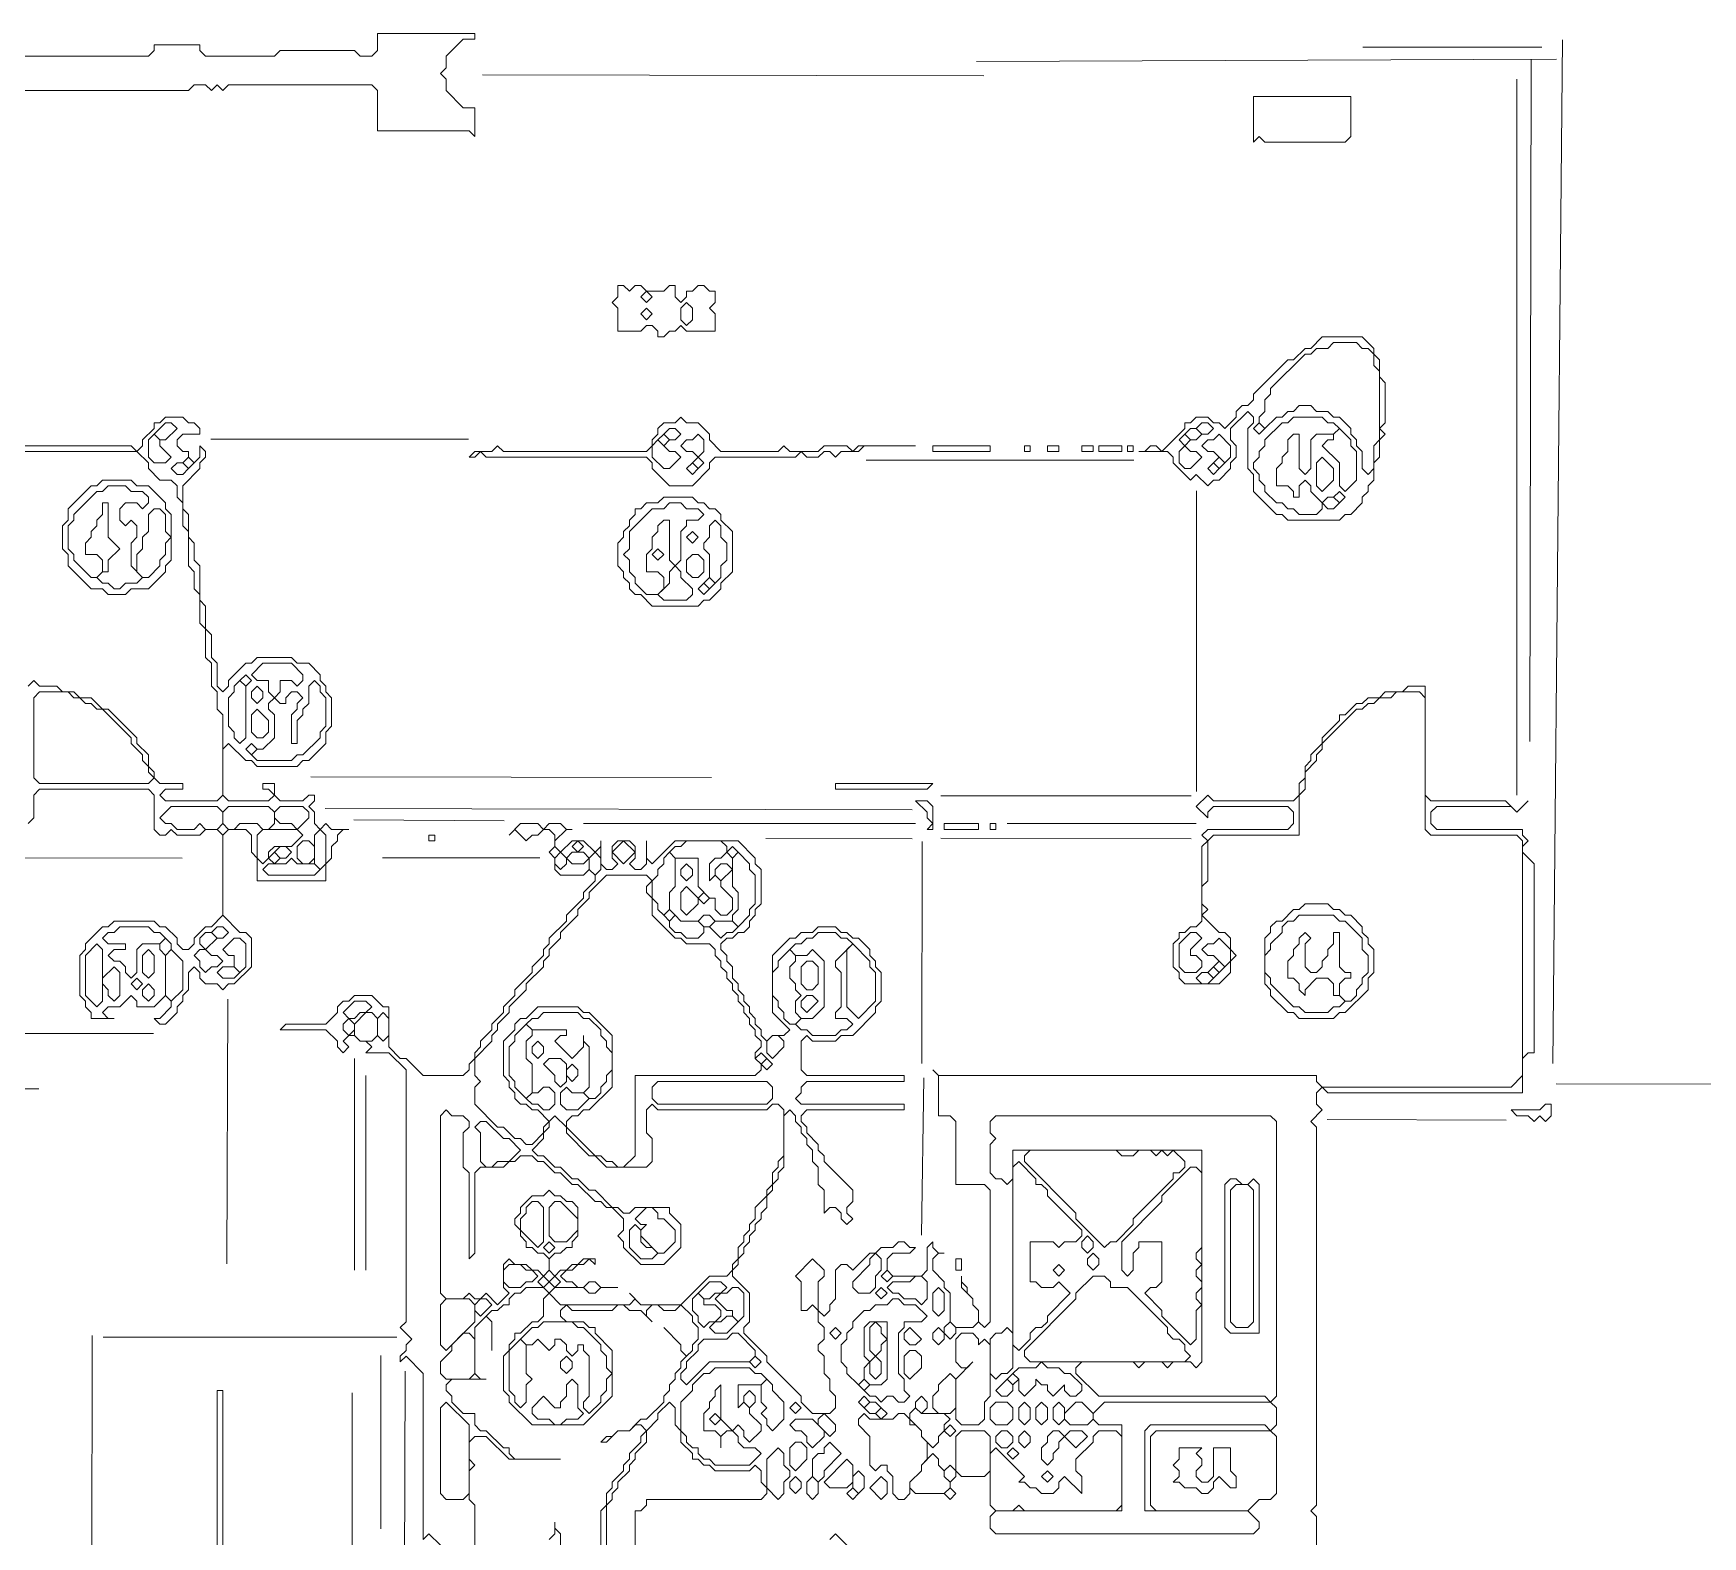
# Model space of a CAD drawing. Extents: x 10 to 1971, y 11 to 1392.
# Drawn here: x 1215.9 to 1507.4, y 772.5 to 1035 of the extents above; entities that cross this region are included whole.
import ezdxf

# ---------------------------------------------------------------- set-up
doc = ezdxf.new("R2010")
doc.units = 0
for name, color, linetype, lineweight in [('TRACE_CURVE', 6, 'Continuous', 0), ('TRACE_STRAIGHT', 5, 'Continuous', 0), ('TRACE_TEXT_SYMBOL', 6, 'Continuous', 0)]:
    doc.layers.add(name, color=color, linetype=linetype, lineweight=lineweight)

msp = doc.modelspace()

# ---------------------------------------------------------------- linework, layer by layer
at = {"layer": 'TRACE_CURVE', "color": 6}
for points in [[(1239, 968), (1238, 967), (1237, 967), (1237, 966), (1235, 964), (1235, 963), (1234, 962), (1233, 963), (1201, 963)], [(1243, 961), (1243, 962), (1242, 962), (1241, 963), (1241, 964), (1242, 965), (1245, 965), (1245, 966), (1244, 967), (1243, 967), (1242, 968), (1239, 968)], [(1265, 897), (1265, 899), (1264, 900), (1265, 901), (1265, 902), (1264, 902), (1263, 901), (1259, 901), (1258, 902), (1258, 904), (1256, 904), (1256, 903), (1257, 903), (1258, 902), (1257, 901), (1250, 901), (1249, 902), (1249, 910), (1250, 911), (1253, 908), (1254, 908), (1255, 907), (1262, 907), (1263, 908), (1264, 908), (1267, 911), (1267, 913), (1268, 914), (1268, 919), (1267, 920), (1267, 921), (1266, 922), (1266, 923), (1264, 925), (1262, 925), (1261, 926), (1255, 926), (1254, 925), (1253, 925), (1250, 922), (1250, 921), (1249, 920), (1248, 921), (1248, 925), (1247, 926), (1247, 930), (1246, 931), (1246, 935), (1245, 936), (1245, 942), (1244, 943), (1244, 946), (1243, 947), (1243, 951), (1242, 952), (1242, 956), (1245, 959), (1245, 960), (1246, 961), (1246, 962), (1245, 963), (1245, 961), (1244, 960), (1243, 961)], [(1200, 962), (1234, 962), (1236, 960), (1236, 959), (1238, 957), (1240, 957), (1241, 956), (1241, 954), (1242, 953), (1242, 949), (1243, 948), (1243, 942), (1244, 941), (1244, 938), (1245, 937), (1245, 932), (1246, 931), (1246, 926), (1247, 925), (1247, 921), (1248, 920), (1248, 917), (1249, 916), (1249, 902), (1248, 901), (1239, 901), (1238, 902), (1239, 903), (1242, 903), (1242, 904), (1238, 904), (1237, 905), (1237, 906), (1236, 907), (1236, 909), (1234, 911), (1234, 912), (1229, 917), (1228, 917), (1226, 919), (1224, 919), (1223, 920), (1221, 920), (1220, 921), (1217, 921), (1216, 922), (1215, 921)], [(1440, 908), (1440, 909), (1441, 910), (1441, 911), (1447, 917), (1448, 917), (1449, 918), (1450, 918), (1451, 919), (1453, 919), (1454, 920), (1458, 920), (1459, 919), (1459, 896), (1460, 895), (1475, 895), (1476, 894), (1476, 853), (1474, 851), (1441, 851), (1440, 852), (1440, 853), (1374, 853), (1373, 854), (1374, 853), (1374, 846), (1376, 846), (1377, 845), (1377, 834), (1382, 834), (1383, 833), (1383, 810), (1382, 809), (1381, 810), (1381, 812), (1380, 813), (1380, 814), (1379, 815), (1379, 816), (1378, 817), (1378, 818), (1378, 816), (1380, 814), (1380, 813), (1381, 812), (1381, 810), (1380, 809), (1377, 809), (1376, 810), (1376, 815), (1375, 816), (1375, 817), (1373, 819), (1373, 821), (1374, 822), (1375, 822), (1374, 822), (1373, 823), (1373, 824), (1372, 823), (1372, 819), (1371, 818), (1366, 818), (1365, 819)], [(1456, 921), (1455, 920), (1452, 920), (1451, 919), (1449, 919), (1448, 918), (1447, 918), (1445, 916), (1444, 916), (1444, 915), (1441, 912), (1441, 911), (1439, 909), (1439, 908), (1438, 907), (1438, 905), (1437, 904), (1437, 902), (1436, 901), (1422, 901), (1421, 902), (1419, 900), (1421, 898), (1421, 899), (1422, 900), (1435, 900), (1436, 899), (1436, 897), (1435, 896), (1421, 896), (1420, 895), (1421, 894), (1420, 893), (1420, 880), (1419, 879), (1418, 879), (1417, 878), (1416, 878), (1416, 877), (1415, 876), (1415, 872), (1416, 871), (1416, 870), (1417, 869), (1423, 869), (1425, 871), (1425, 873), (1426, 874), (1425, 875), (1425, 877), (1424, 878), (1423, 878), (1420, 881), (1421, 882), (1420, 883), (1420, 886), (1421, 887), (1421, 894), (1422, 895), (1437, 895), (1437, 902), (1438, 903), (1438, 906), (1440, 908)], [(1476, 895), (1476, 896), (1461, 896), (1460, 897), (1460, 899), (1461, 900), (1474, 900), (1475, 899), (1477, 901), (1475, 899), (1473, 901), (1460, 901), (1459, 902), (1459, 921), (1456, 921)], [(1215, 897), (1216, 898), (1216, 902), (1217, 903), (1236, 903), (1237, 902), (1237, 896), (1238, 895), (1239, 895), (1240, 896), (1241, 895), (1245, 895), (1246, 896), (1248, 896), (1249, 895), (1249, 881), (1247, 879), (1246, 879), (1244, 877), (1244, 876), (1243, 875), (1242, 875), (1241, 876), (1241, 877), (1239, 879), (1238, 879), (1237, 880), (1230, 880), (1229, 879)], [(1229, 879), (1228, 879), (1225, 876), (1225, 875), (1224, 874), (1224, 867), (1225, 866), (1225, 865), (1226, 864), (1226, 863), (1230, 863), (1229, 863), (1228, 864), (1229, 865), (1231, 865), (1233, 867), (1234, 866), (1234, 865), (1237, 865), (1239, 867), (1240, 866), (1240, 865), (1238, 863), (1237, 863), (1238, 862), (1239, 862), (1241, 864), (1241, 865), (1242, 866), (1242, 867), (1243, 868), (1243, 871), (1244, 872), (1245, 871), (1245, 870), (1246, 869), (1248, 869), (1249, 868), (1250, 869), (1251, 869), (1254, 872), (1254, 877), (1253, 878), (1252, 878), (1249, 881), (1249, 895), (1250, 896), (1253, 896), (1254, 895), (1254, 892), (1255, 891), (1255, 887), (1267, 887), (1267, 890), (1268, 891), (1268, 893), (1269, 894), (1269, 895), (1270, 896), (1271, 896), (1268, 896), (1267, 897), (1266, 896), (1265, 897)], [(1317, 889), (1316, 889), (1315, 890), (1315, 894), (1315, 893), (1314, 892), (1312, 894), (1310, 894), (1308, 892), (1307, 893), (1307, 894), (1309, 896), (1310, 896), (1309, 896), (1308, 897), (1306, 897), (1305, 896), (1304, 897), (1301, 897), (1299, 895), (1300, 896), (1302, 894), (1303, 895), (1304, 895), (1305, 896), (1306, 896), (1307, 895), (1307, 893), (1306, 892), (1307, 891), (1307, 889), (1308, 888), (1312, 888), (1313, 889), (1314, 888), (1314, 887), (1312, 885), (1312, 884), (1309, 881), (1309, 880), (1306, 877), (1306, 876), (1305, 875), (1305, 874), (1303, 872), (1303, 871), (1300, 868), (1300, 867), (1298, 865), (1298, 864), (1296, 862), (1296, 861), (1294, 859), (1294, 858), (1293, 857), (1293, 856), (1292, 855), (1292, 854), (1291, 853), (1284, 853), (1281, 856), (1280, 856), (1278, 858), (1278, 865)], [(1440, 762), (1440, 776), (1439, 777), (1440, 778), (1440, 844), (1439, 845), (1441, 847), (1440, 848), (1440, 850), (1441, 851), (1442, 850), (1476, 850), (1476, 856), (1477, 857), (1478, 857), (1478, 890), (1476, 892), (1476, 893), (1477, 894), (1476, 895)], [(1363, 873), (1362, 874), (1362, 875), (1360, 877), (1359, 877), (1358, 878), (1357, 878), (1356, 879), (1353, 879), (1352, 878), (1350, 878), (1349, 877), (1348, 877), (1345, 874), (1345, 864), (1348, 861), (1347, 860), (1345, 860), (1344, 859), (1343, 860), (1343, 861), (1342, 862), (1342, 863), (1341, 864), (1341, 865), (1340, 866), (1340, 867), (1339, 868), (1339, 869), (1338, 870), (1338, 872), (1337, 873), (1337, 874), (1336, 875), (1336, 876), (1337, 877), (1338, 877), (1339, 878), (1340, 878), (1341, 879), (1341, 880), (1342, 881), (1342, 882), (1343, 883), (1343, 889), (1342, 890), (1342, 891), (1339, 894), (1328, 894), (1324, 890), (1323, 891), (1323, 894), (1323, 890), (1322, 889), (1321, 889), (1320, 890), (1321, 891), (1321, 893), (1320, 894), (1318, 894), (1317, 893), (1317, 891), (1318, 890), (1317, 889)], [(1300, 849), (1301, 848), (1302, 848), (1303, 847), (1304, 847), (1306, 845), (1305, 844), (1305, 843), (1303, 841), (1302, 841), (1301, 842), (1300, 842), (1298, 844), (1297, 844), (1293, 848), (1293, 851), (1294, 852), (1293, 853), (1293, 856), (1296, 859), (1296, 860), (1297, 861), (1297, 862), (1299, 864), (1299, 865), (1302, 868), (1302, 869), (1305, 872), (1305, 873), (1306, 874), (1306, 875), (1308, 877), (1308, 878), (1311, 881), (1311, 882), (1313, 884), (1313, 885), (1316, 888)], [(1316, 888), (1323, 888), (1324, 887), (1323, 886), (1323, 885), (1324, 884), (1324, 881), (1328, 877), (1329, 877), (1330, 876), (1334, 876), (1335, 875), (1335, 874), (1336, 873), (1336, 872), (1337, 871), (1337, 870), (1338, 869), (1338, 868), (1339, 867), (1339, 866), (1340, 865), (1340, 864), (1341, 863), (1341, 862), (1342, 861), (1342, 860), (1343, 859), (1343, 858), (1342, 857), (1342, 856), (1343, 855), (1343, 854), (1342, 853), (1321, 853), (1321, 839), (1319, 837), (1318, 837), (1317, 838), (1316, 838), (1315, 839), (1314, 839), (1309, 844), (1309, 845), (1310, 846), (1311, 846), (1312, 847), (1313, 847), (1317, 851), (1317, 860), (1313, 864), (1312, 864), (1311, 865), (1304, 865), (1302, 863), (1301, 863), (1300, 862), (1300, 861), (1298, 859), (1298, 853), (1299, 852), (1299, 851), (1300, 850), (1300, 849)], [(1343, 829), (1344, 830), (1344, 832), (1345, 833), (1345, 834), (1346, 835), (1346, 836), (1347, 837), (1347, 846), (1348, 847), (1349, 846), (1349, 845), (1350, 844), (1350, 843), (1351, 842), (1351, 841), (1352, 840), (1352, 838), (1353, 837), (1353, 834), (1354, 833), (1354, 829), (1355, 830), (1356, 830), (1357, 829), (1357, 828), (1358, 827), (1359, 828), (1358, 829), (1358, 830), (1359, 831), (1359, 833), (1354, 838), (1354, 839), (1353, 840), (1353, 841), (1351, 843), (1351, 844), (1350, 845), (1350, 846), (1351, 847), (1368, 847), (1368, 848), (1350, 848), (1349, 849), (1350, 850), (1350, 851), (1351, 852), (1368, 852), (1368, 853), (1351, 853), (1350, 854), (1350, 859), (1351, 860), (1352, 859), (1356, 859), (1357, 860), (1359, 860), (1363, 864), (1363, 865), (1364, 866), (1364, 871), (1363, 872), (1363, 873)], [(1278, 865), (1277, 865), (1275, 867), (1272, 867), (1271, 866), (1270, 866), (1269, 865), (1269, 864), (1267, 862), (1260, 862), (1259, 861), (1267, 861), (1269, 859), (1269, 858), (1270, 857), (1271, 858), (1270, 859), (1271, 860), (1272, 860), (1273, 859), (1274, 859), (1275, 858), (1274, 857), (1278, 857), (1281, 854), (1281, 810), (1280, 809), (1282, 807), (1281, 806), (1281, 805), (1280, 804), (1280, 803), (1281, 804), (1284, 801), (1284, 772), (1285, 773), (1287, 771)], [(1308, 822), (1309, 823), (1310, 823), (1310, 824), (1311, 825), (1311, 830), (1310, 831), (1309, 831), (1308, 832), (1307, 832), (1306, 833), (1305, 832), (1303, 832), (1301, 830), (1301, 829), (1300, 828), (1300, 827), (1301, 826), (1301, 825), (1302, 824), (1302, 823), (1303, 823), (1304, 822), (1305, 822), (1306, 821), (1306, 819), (1305, 818), (1304, 819), (1303, 819), (1302, 820), (1300, 820), (1299, 821), (1298, 820), (1298, 816), (1299, 815), (1297, 813), (1295, 815), (1294, 814), (1293, 814), (1292, 815), (1291, 814), (1288, 814), (1287, 815), (1287, 846), (1288, 847), (1289, 846), (1291, 846), (1292, 845), (1292, 844), (1291, 843), (1291, 837), (1292, 836), (1292, 821), (1293, 822), (1293, 836), (1294, 837), (1298, 837), (1299, 838), (1300, 838), (1301, 839), (1303, 839), (1304, 838), (1305, 838), (1307, 836)], [(1307, 836), (1308, 836), (1310, 834), (1311, 834), (1314, 831), (1315, 831), (1316, 830), (1317, 830), (1319, 828), (1319, 826), (1318, 825), (1319, 824), (1319, 823), (1322, 820), (1326, 820), (1329, 823), (1329, 827), (1327, 829), (1327, 830), (1321, 830), (1320, 829), (1319, 829), (1318, 830), (1317, 830), (1314, 833), (1313, 833), (1311, 835), (1310, 835), (1308, 837), (1307, 837), (1305, 839), (1304, 839), (1303, 840), (1305, 842), (1305, 843), (1306, 844), (1306, 845), (1307, 846), (1309, 844), (1309, 843), (1313, 839), (1314, 839), (1316, 837), (1323, 837), (1324, 838), (1324, 842), (1323, 843), (1323, 847)], [(1323, 847), (1324, 848), (1325, 847), (1344, 847), (1345, 848), (1346, 848), (1347, 847), (1347, 839), (1346, 838), (1346, 837), (1345, 836), (1345, 834), (1344, 833), (1344, 832), (1342, 830), (1342, 828), (1341, 827), (1341, 826), (1340, 825), (1340, 824), (1339, 823), (1339, 821), (1338, 820), (1338, 819), (1337, 818), (1334, 818), (1329, 813), (1322, 813), (1320, 815), (1321, 814), (1320, 813), (1308, 813), (1306, 815), (1307, 816), (1312, 816), (1313, 815), (1314, 815), (1315, 816), (1318, 816), (1315, 816), (1314, 817), (1313, 817), (1312, 816), (1311, 816), (1310, 817), (1309, 817), (1308, 818), (1309, 819), (1310, 819), (1311, 820), (1312, 820), (1313, 821), (1314, 820), (1314, 821), (1312, 821), (1311, 820), (1310, 820), (1309, 819), (1308, 819), (1307, 818), (1306, 819), (1306, 821), (1307, 822), (1308, 822)], [(1365, 819), (1365, 821), (1366, 822), (1369, 822), (1370, 823), (1369, 823), (1368, 824), (1367, 824), (1366, 823), (1364, 823), (1363, 822), (1362, 822), (1359, 819), (1358, 820), (1357, 820), (1356, 819), (1356, 814), (1355, 813), (1355, 812), (1354, 811), (1353, 812), (1353, 817), (1354, 818), (1354, 819), (1352, 821), (1349, 818), (1350, 817), (1350, 812), (1351, 812), (1352, 813), (1353, 812), (1353, 810), (1354, 809), (1354, 807), (1353, 806), (1353, 805), (1354, 804), (1354, 801), (1355, 800), (1355, 798), (1356, 797), (1356, 795), (1355, 794), (1352, 794), (1350, 796), (1350, 797), (1344, 803), (1344, 804), (1340, 808), (1340, 809), (1341, 810), (1341, 815), (1338, 818), (1338, 819), (1339, 820), (1339, 821), (1340, 822), (1340, 823), (1341, 824), (1341, 825), (1342, 826), (1342, 827), (1343, 828), (1343, 829)], [(1299, 788), (1298, 788), (1295, 791), (1294, 791), (1293, 792), (1293, 794), (1291, 794), (1289, 796), (1289, 797), (1288, 798), (1288, 799), (1289, 800), (1295, 800), (1294, 800), (1293, 801), (1293, 809), (1295, 811), (1296, 810), (1296, 805), (1296, 810), (1295, 811), (1296, 812), (1297, 812), (1298, 813), (1299, 813), (1299, 814), (1300, 815), (1301, 815)], [(1301, 815), (1302, 816), (1305, 816), (1306, 815), (1305, 814), (1305, 811), (1304, 810), (1303, 810), (1301, 808), (1300, 808), (1300, 807), (1299, 806), (1299, 805), (1298, 804), (1298, 798), (1299, 797), (1299, 796), (1303, 792), (1312, 792), (1317, 797), (1317, 805), (1314, 808), (1314, 809), (1313, 809), (1312, 810), (1309, 810), (1308, 811), (1308, 812), (1309, 813), (1310, 812), (1317, 812), (1318, 813), (1319, 813), (1320, 812), (1322, 812), (1324, 810), (1323, 811), (1323, 812), (1324, 813), (1325, 813), (1326, 812), (1328, 812), (1329, 813), (1331, 811), (1331, 810), (1332, 809), (1332, 807), (1331, 806), (1331, 805), (1330, 804), (1329, 805), (1329, 806), (1326, 809), (1329, 806), (1329, 805), (1330, 804), (1329, 803), (1329, 802), (1328, 801), (1328, 800), (1327, 799), (1327, 798), (1326, 797), (1326, 796)], [(1326, 796), (1323, 793), (1322, 793), (1320, 791), (1318, 791), (1317, 790), (1316, 790), (1315, 789), (1316, 789), (1318, 791), (1320, 791), (1321, 792), (1322, 792), (1323, 791), (1322, 790), (1322, 789), (1320, 787), (1320, 786), (1319, 785), (1319, 784), (1317, 782), (1317, 781), (1316, 780), (1316, 778), (1315, 777), (1315, 765)], [(1316, 764), (1316, 778), (1317, 779), (1317, 780), (1318, 781), (1318, 782), (1320, 784), (1320, 785), (1321, 786), (1321, 787), (1323, 789), (1323, 791), (1325, 793), (1325, 794), (1327, 796), (1328, 795), (1328, 792), (1329, 791), (1329, 789), (1331, 787), (1331, 786), (1332, 786), (1333, 785), (1334, 785), (1335, 784), (1341, 784), (1342, 785), (1343, 784), (1343, 782), (1344, 781), (1344, 780), (1343, 779), (1323, 779), (1323, 778), (1322, 777), (1321, 777), (1321, 768)], [(1293, 768), (1293, 778), (1292, 779), (1292, 784), (1293, 785), (1292, 786), (1292, 789), (1293, 790), (1295, 790), (1299, 786), (1308, 786), (1300, 786), (1299, 787), (1299, 788)], [(1308, 770), (1308, 773), (1307, 774), (1307, 775), (1307, 773), (1306, 772)], [(1355, 772), (1356, 773), (1358, 771)]]:
    msp.add_lwpolyline(points, dxfattribs=at)
for points in [[(1236, 964), (1237, 965), (1238, 964), (1238, 963), (1240, 961), (1239, 960), (1237, 960), (1236, 961)], [(1239, 967), (1240, 967), (1241, 966), (1239, 964), (1238, 964), (1237, 965)], [(1240, 959), (1241, 960), (1242, 960), (1243, 959), (1242, 958), (1241, 958)], [(1242, 960), (1243, 961), (1244, 960), (1243, 959)], [(1256, 925), (1261, 925), (1263, 923), (1263, 922), (1262, 921), (1261, 922), (1259, 922), (1259, 920), (1258, 919), (1257, 920), (1257, 922), (1255, 922), (1254, 923)], [(1251, 921), (1252, 922), (1253, 921), (1253, 912), (1252, 911), (1251, 912), (1251, 913), (1250, 914), (1250, 919), (1251, 920)], [(1252, 922), (1253, 923), (1254, 922), (1253, 921)], [(1264, 921), (1265, 922), (1266, 921), (1266, 920), (1267, 919), (1267, 914), (1266, 913), (1266, 912), (1263, 909), (1262, 909), (1261, 908), (1255, 908), (1254, 909), (1255, 910), (1256, 910), (1258, 912), (1258, 916), (1257, 917), (1257, 918), (1258, 919), (1259, 918), (1260, 918), (1260, 919), (1261, 920), (1262, 920), (1263, 919), (1262, 918), (1262, 917), (1261, 916), (1261, 911), (1262, 911), (1262, 915), (1263, 916), (1263, 917), (1264, 918)], [(1216, 919), (1217, 920), (1222, 920), (1223, 919), (1224, 919), (1225, 918), (1226, 918), (1227, 917), (1228, 917), (1233, 912), (1233, 911), (1235, 909), (1235, 908), (1236, 907), (1236, 906), (1237, 905), (1236, 904), (1217, 904), (1216, 905)], [(1254, 920), (1255, 921), (1256, 920), (1256, 919), (1255, 918), (1254, 919)], [(1254, 916), (1255, 917), (1257, 915), (1257, 913), (1256, 912), (1255, 912), (1254, 913)], [(1253, 910), (1254, 911), (1255, 910), (1254, 909)], [(1240, 900), (1248, 900), (1249, 899), (1249, 897), (1248, 896), (1246, 896), (1245, 897), (1244, 896), (1241, 896), (1240, 897), (1239, 897), (1238, 898)], [(1249, 899), (1250, 900), (1257, 900), (1258, 899), (1258, 897), (1257, 896), (1256, 896), (1255, 897), (1252, 897), (1251, 896), (1250, 896), (1249, 897)], [(1258, 899), (1259, 900), (1263, 900), (1264, 899), (1264, 898), (1262, 896), (1261, 897), (1259, 897), (1258, 898)], [(1255, 895), (1256, 896), (1262, 896), (1263, 895), (1261, 893), (1258, 893), (1257, 892), (1257, 891), (1256, 890), (1255, 891)], [(1265, 895), (1266, 896), (1267, 895), (1267, 890), (1266, 889), (1265, 890)], [(1258, 892), (1259, 893), (1260, 893), (1261, 892), (1260, 891), (1259, 891)], [(1262, 893), (1263, 894), (1264, 894), (1265, 893), (1265, 891), (1264, 890), (1263, 890), (1262, 891)], [(1310, 893), (1311, 894), (1312, 893), (1311, 892)], [(1319, 894), (1321, 892), (1319, 890), (1317, 892)], [(1329, 893), (1330, 894), (1336, 894), (1337, 893), (1337, 892), (1336, 891), (1335, 891), (1334, 890), (1334, 887), (1335, 888), (1336, 887), (1336, 886), (1338, 884), (1338, 882), (1337, 881), (1336, 881), (1335, 882), (1335, 884), (1334, 884), (1332, 886), (1332, 891), (1328, 891), (1327, 892), (1328, 893)], [(1337, 892), (1338, 893), (1339, 892), (1338, 891)], [(1260, 890), (1261, 891), (1262, 890), (1265, 890), (1266, 889), (1265, 888), (1257, 888), (1256, 889), (1257, 890)], [(1257, 891), (1258, 892), (1259, 891), (1258, 890)], [(1307, 891), (1308, 892), (1309, 891), (1309, 890), (1308, 889), (1307, 890)], [(1309, 891), (1310, 892), (1312, 892), (1313, 891), (1312, 890), (1310, 890)], [(1313, 891), (1314, 892), (1315, 891), (1315, 889), (1314, 888), (1313, 889)], [(1326, 891), (1327, 892), (1328, 891), (1328, 886), (1327, 885), (1327, 882), (1326, 881), (1325, 882), (1325, 883), (1324, 884), (1324, 887), (1325, 888), (1325, 889), (1326, 890)], [(1329, 889), (1330, 890), (1331, 889), (1331, 888), (1330, 887), (1329, 888)], [(1335, 889), (1336, 890), (1337, 890), (1338, 889), (1336, 887), (1335, 888)], [(1338, 891), (1339, 892), (1341, 890), (1341, 889), (1342, 888), (1342, 883), (1341, 882), (1341, 881), (1339, 879), (1338, 880), (1338, 881), (1339, 882), (1339, 885), (1338, 886)], [(1329, 885), (1330, 886), (1332, 884), (1332, 883), (1330, 881), (1329, 882)], [(1332, 884), (1333, 885), (1334, 884), (1333, 883)], [(1326, 881), (1327, 882), (1328, 881), (1327, 880)], [(1327, 880), (1328, 881), (1329, 880), (1332, 880), (1333, 879), (1333, 878), (1332, 877), (1330, 877), (1329, 878), (1328, 878), (1327, 879)], [(1332, 880), (1333, 881), (1334, 881), (1335, 880), (1334, 879), (1333, 879)], [(1230, 878), (1231, 879), (1236, 879), (1237, 878), (1238, 878), (1239, 877), (1238, 876), (1235, 876), (1234, 875), (1234, 871), (1233, 870), (1232, 871), (1232, 872), (1231, 873), (1230, 873), (1229, 874), (1230, 875), (1232, 875), (1232, 876), (1229, 876), (1228, 877), (1229, 878)], [(1245, 877), (1246, 878), (1247, 878), (1248, 877), (1246, 875), (1245, 876)], [(1247, 878), (1248, 879), (1249, 879), (1250, 878), (1249, 877), (1248, 877)], [(1334, 879), (1335, 880), (1338, 880), (1339, 879), (1338, 878), (1337, 878), (1336, 877)], [(1352, 877), (1353, 878), (1356, 878), (1357, 877), (1358, 877), (1359, 876), (1356, 873), (1356, 872), (1357, 871), (1357, 865), (1356, 864), (1356, 863), (1358, 863), (1359, 862), (1358, 861), (1357, 861), (1356, 860), (1352, 860), (1351, 861), (1350, 861), (1349, 862), (1350, 863), (1352, 863), (1354, 865), (1354, 873), (1352, 875), (1351, 874), (1349, 874), (1348, 875), (1349, 876), (1350, 876), (1351, 877)], [(1418, 878), (1419, 878), (1420, 877), (1418, 875), (1418, 874), (1419, 874), (1420, 873), (1420, 872), (1419, 871), (1417, 871), (1416, 872), (1416, 876)], [(1227, 876), (1228, 875), (1228, 866), (1227, 865), (1225, 867), (1225, 874)], [(1235, 874), (1236, 875), (1237, 874), (1237, 871), (1236, 870), (1235, 871)], [(1238, 876), (1239, 877), (1240, 876), (1240, 875), (1239, 874), (1238, 875)], [(1239, 874), (1240, 875), (1242, 873), (1242, 868), (1240, 866), (1239, 867)], [(1244, 874), (1245, 875), (1246, 875), (1247, 874), (1248, 874), (1249, 873), (1248, 872), (1247, 872), (1246, 871), (1245, 872), (1245, 873)], [(1251, 877), (1252, 877), (1253, 876), (1253, 872), (1252, 871), (1251, 872), (1251, 874), (1250, 874), (1249, 875)], [(1348, 875), (1349, 874), (1349, 873), (1348, 872), (1348, 870), (1349, 869), (1349, 868), (1350, 867), (1349, 866), (1349, 864), (1350, 863), (1349, 862), (1348, 862), (1347, 863), (1347, 864), (1346, 865), (1346, 866), (1345, 867), (1345, 871), (1346, 872), (1346, 873)], [(1358, 875), (1359, 876), (1362, 873), (1362, 872), (1363, 871), (1363, 866), (1360, 863), (1358, 865)], [(1422, 876), (1423, 877), (1425, 875), (1425, 873), (1424, 872), (1422, 874), (1421, 874), (1420, 875), (1421, 876)], [(1230, 872), (1231, 871), (1231, 867), (1230, 866), (1229, 867), (1229, 868), (1228, 869), (1228, 870)], [(1248, 871), (1249, 872), (1251, 872), (1252, 871), (1251, 870), (1249, 870)], [(1350, 872), (1351, 873), (1352, 873), (1353, 872), (1353, 869), (1352, 868), (1351, 868), (1350, 869)], [(1421, 871), (1422, 872), (1423, 871), (1422, 870)], [(1422, 872), (1423, 873), (1424, 872), (1423, 871)], [(1233, 869), (1234, 870), (1235, 869), (1234, 868)], [(1235, 868), (1236, 869), (1237, 868), (1237, 867), (1236, 866), (1235, 867)], [(1419, 870), (1420, 871), (1421, 871), (1422, 870), (1421, 869), (1420, 869)], [(1272, 866), (1274, 866), (1275, 865), (1274, 864), (1273, 864), (1272, 863), (1271, 863), (1270, 864)], [(1350, 866), (1351, 867), (1352, 867), (1353, 866), (1351, 864), (1350, 865)], [(1270, 862), (1271, 863), (1272, 862), (1272, 861), (1271, 860), (1270, 861)], [(1274, 864), (1275, 864), (1276, 863), (1276, 860), (1275, 859), (1273, 859), (1272, 860), (1272, 862)], [(1276, 863), (1277, 864), (1278, 863), (1278, 860), (1277, 859), (1276, 860)], [(1304, 863), (1305, 864), (1311, 864), (1312, 863), (1313, 863), (1315, 861), (1315, 860), (1316, 859), (1316, 858), (1317, 857), (1317, 854), (1316, 853), (1316, 852), (1315, 851), (1315, 850), (1314, 849), (1313, 849), (1312, 850), (1313, 851), (1313, 858), (1312, 859), (1312, 860), (1312, 858), (1310, 856), (1307, 859), (1308, 860), (1309, 860), (1309, 861), (1303, 861), (1302, 862), (1303, 863)], [(1302, 862), (1303, 861), (1303, 860), (1302, 859), (1302, 856), (1303, 855), (1303, 850), (1302, 849), (1300, 851), (1300, 852), (1299, 853), (1299, 858), (1300, 859), (1300, 860)], [(1344, 859), (1345, 860), (1346, 860), (1347, 859), (1347, 858), (1345, 856), (1344, 857)], [(1303, 858), (1304, 859), (1305, 858), (1305, 857), (1304, 856), (1303, 857)], [(1305, 855), (1306, 856), (1308, 856), (1309, 855), (1309, 852), (1308, 851), (1307, 852), (1307, 853)], [(1309, 854), (1310, 855), (1311, 854), (1311, 853), (1310, 852), (1309, 853)], [(1342, 856), (1343, 857), (1344, 856), (1343, 855)], [(1343, 855), (1344, 856), (1345, 855), (1344, 854)], [(1324, 851), (1325, 852), (1344, 852), (1345, 851), (1345, 849), (1344, 848), (1325, 848), (1324, 849)], [(1304, 850), (1305, 851), (1306, 851), (1307, 850), (1307, 848), (1306, 847), (1305, 847), (1304, 848), (1303, 848), (1302, 849), (1303, 850)], [(1308, 850), (1309, 851), (1310, 850), (1312, 850), (1313, 849), (1311, 847), (1309, 847), (1308, 848)], [(1383, 845), (1384, 846), (1432, 846), (1433, 845), (1433, 797), (1432, 796), (1431, 797), (1402, 797), (1398, 801), (1398, 802), (1399, 803), (1408, 803), (1409, 802), (1410, 803), (1413, 803), (1414, 802), (1415, 803), (1418, 803), (1419, 802), (1420, 803), (1420, 840), (1387, 840), (1387, 835), (1386, 834), (1385, 835), (1384, 835), (1383, 836), (1383, 841), (1384, 842), (1383, 843)], [(1293, 844), (1294, 845), (1295, 845), (1298, 842), (1299, 842), (1301, 840), (1299, 838), (1297, 838), (1296, 837), (1295, 837), (1294, 838), (1294, 843)], [(1389, 839), (1390, 840), (1405, 840), (1406, 839), (1408, 839), (1409, 840), (1411, 840), (1412, 839), (1413, 840), (1414, 839), (1415, 840), (1417, 838), (1417, 837), (1416, 836), (1415, 836), (1415, 835), (1408, 828), (1408, 827), (1405, 824), (1404, 824), (1403, 823), (1398, 828), (1398, 829), (1389, 838)], [(1387, 837), (1388, 838), (1391, 835), (1391, 834), (1392, 834), (1393, 833), (1393, 832), (1399, 826), (1399, 825), (1398, 824), (1396, 824), (1395, 823), (1394, 824), (1390, 824), (1390, 817), (1391, 817), (1392, 816), (1394, 816), (1395, 817), (1397, 815), (1393, 811), (1393, 810), (1392, 809), (1391, 809), (1390, 808), (1390, 807), (1388, 805), (1387, 806)], [(1418, 837), (1419, 837), (1420, 836), (1420, 823), (1419, 822), (1419, 821), (1420, 820), (1419, 819), (1419, 818), (1420, 817), (1420, 816), (1419, 815), (1419, 814), (1420, 813), (1419, 812), (1419, 807), (1418, 806), (1413, 811), (1413, 812), (1410, 815), (1411, 816), (1412, 816), (1413, 817), (1413, 824), (1409, 824), (1409, 823), (1408, 822), (1408, 819), (1407, 818), (1406, 819), (1406, 824), (1413, 831), (1413, 832)], [(1302, 830), (1303, 831), (1304, 831), (1305, 830), (1305, 824), (1304, 823), (1301, 826), (1301, 828), (1302, 829)], [(1306, 830), (1307, 831), (1308, 831), (1311, 828), (1311, 826), (1309, 824), (1307, 824), (1306, 825)], [(1323, 830), (1324, 830), (1325, 829), (1325, 828), (1326, 828), (1328, 826), (1328, 824), (1326, 822), (1325, 822), (1322, 825), (1322, 826), (1323, 827), (1322, 827), (1321, 828)], [(1320, 826), (1321, 827), (1322, 826), (1322, 824), (1323, 823), (1324, 823), (1325, 822), (1324, 821), (1322, 821), (1320, 823)], [(1305, 823), (1306, 824), (1307, 823), (1306, 822)], [(1399, 824), (1400, 825), (1401, 824), (1401, 823), (1400, 822), (1399, 823)], [(1298, 819), (1299, 820), (1301, 820), (1302, 819), (1303, 819), (1304, 818), (1303, 817), (1302, 817), (1301, 816), (1299, 816), (1298, 817)], [(1362, 821), (1363, 822), (1364, 821), (1364, 819), (1363, 818), (1363, 816), (1362, 815), (1360, 815), (1359, 816), (1359, 817), (1362, 820)], [(1394, 819), (1395, 820), (1396, 819), (1395, 818)], [(1400, 821), (1401, 822), (1402, 821), (1402, 820), (1401, 819), (1400, 820)], [(1304, 817), (1305, 818), (1306, 817), (1305, 816)], [(1306, 817), (1307, 818), (1308, 817), (1307, 816)], [(1334, 817), (1336, 817), (1337, 816), (1336, 815), (1335, 815), (1334, 814), (1333, 814), (1332, 815)], [(1364, 818), (1365, 819), (1366, 818), (1365, 817)], [(1369, 817), (1370, 818), (1371, 818), (1372, 817), (1372, 814), (1371, 813), (1370, 814), (1368, 814), (1367, 815), (1366, 815), (1365, 816), (1366, 817)], [(1401, 818), (1403, 818), (1404, 817), (1404, 816), (1407, 816), (1414, 809), (1414, 808), (1415, 807), (1416, 807), (1417, 806), (1417, 805), (1418, 804), (1417, 803), (1390, 803), (1389, 804), (1389, 805), (1398, 814), (1398, 815)], [(1287, 813), (1288, 814), (1292, 814), (1293, 813), (1293, 810), (1288, 805), (1287, 806)], [(1293, 813), (1294, 814), (1295, 814), (1296, 813), (1294, 811), (1293, 812)], [(1331, 814), (1332, 815), (1333, 814), (1333, 813), (1335, 813), (1336, 812), (1336, 811), (1335, 810), (1334, 810), (1333, 809), (1332, 810), (1332, 811), (1331, 812)], [(1337, 815), (1338, 816), (1339, 816), (1340, 815), (1340, 811), (1339, 810), (1338, 811), (1338, 812), (1337, 812), (1335, 814), (1336, 815)], [(1365, 813), (1366, 814), (1367, 814), (1368, 813), (1370, 813), (1372, 811), (1371, 810), (1368, 810), (1368, 809), (1367, 808), (1367, 801), (1368, 800), (1368, 798), (1369, 797), (1368, 796), (1367, 796), (1366, 797), (1365, 797), (1364, 796), (1363, 797), (1362, 797), (1361, 798), (1362, 799), (1364, 799), (1365, 800), (1365, 810), (1362, 810), (1361, 809), (1361, 804), (1362, 803), (1361, 802), (1361, 800), (1360, 799), (1358, 801), (1358, 802), (1357, 803), (1357, 806), (1358, 807), (1358, 808), (1359, 809), (1359, 810), (1361, 812), (1362, 812), (1363, 813)], [(1363, 815), (1364, 816), (1365, 815), (1364, 814)], [(1373, 815), (1374, 816), (1375, 815), (1375, 812), (1374, 811), (1373, 812)], [(1336, 810), (1337, 811), (1338, 811), (1339, 810), (1337, 808), (1335, 808), (1334, 809), (1335, 810)], [(1291, 808), (1292, 808), (1293, 807), (1293, 801), (1292, 800), (1288, 800), (1287, 801), (1287, 803), (1289, 805), (1289, 806)], [(1304, 809), (1305, 810), (1310, 810), (1311, 809), (1312, 809), (1315, 806), (1315, 805), (1316, 804), (1316, 802), (1317, 801), (1316, 800), (1316, 798), (1315, 797), (1315, 796), (1313, 794), (1312, 795), (1312, 796), (1313, 797), (1313, 804), (1312, 805), (1312, 806), (1311, 806), (1311, 805), (1310, 804), (1309, 805), (1309, 806), (1308, 807), (1307, 807), (1307, 806), (1306, 805), (1304, 807), (1303, 806), (1302, 806), (1301, 807), (1303, 809)], [(1337, 807), (1338, 808), (1339, 808), (1342, 805), (1342, 804), (1341, 803), (1334, 803), (1330, 799), (1329, 800), (1329, 801), (1330, 802), (1330, 803), (1332, 805), (1332, 806), (1333, 807)], [(1355, 808), (1356, 809), (1357, 808), (1356, 807)], [(1362, 809), (1363, 810), (1364, 809), (1364, 808), (1365, 807), (1364, 806), (1364, 805), (1363, 804), (1362, 805)], [(1368, 808), (1369, 809), (1371, 807), (1370, 806), (1369, 806), (1368, 807)], [(1373, 808), (1374, 809), (1375, 808), (1375, 807), (1374, 806), (1373, 807)], [(1375, 809), (1376, 810), (1377, 809), (1377, 808), (1376, 807), (1375, 808)], [(1377, 807), (1378, 808), (1380, 808), (1381, 807), (1381, 806), (1382, 807), (1383, 806), (1383, 797), (1382, 796), (1382, 793), (1381, 792), (1378, 792), (1377, 793), (1377, 800), (1380, 803), (1379, 802), (1378, 802), (1377, 803)], [(1385, 808), (1386, 809), (1387, 808), (1387, 802), (1386, 801), (1385, 801), (1384, 800), (1383, 801), (1383, 807), (1384, 808)], [(1301, 807), (1302, 806), (1302, 801), (1303, 800), (1302, 799), (1302, 796), (1301, 795), (1300, 796), (1300, 797), (1299, 798), (1299, 805)], [(1368, 804), (1369, 805), (1370, 805), (1371, 804), (1371, 802), (1369, 800), (1368, 801)], [(1308, 803), (1309, 804), (1310, 803), (1310, 802), (1309, 801), (1308, 802)], [(1334, 801), (1335, 802), (1341, 802), (1342, 801), (1343, 801), (1344, 800), (1343, 799), (1339, 799), (1339, 795), (1340, 796), (1341, 795), (1341, 794), (1343, 792), (1343, 791), (1341, 789), (1340, 790), (1340, 791), (1339, 792), (1338, 791), (1336, 793), (1336, 799), (1335, 798), (1335, 797), (1334, 796), (1334, 795), (1333, 794), (1333, 791), (1335, 791), (1336, 790), (1336, 788), (1336, 790), (1337, 791), (1338, 791), (1339, 790), (1339, 789), (1340, 788), (1342, 788), (1343, 787), (1341, 785), (1335, 785), (1334, 786), (1333, 786), (1332, 787), (1332, 788), (1331, 788), (1330, 789), (1330, 790), (1329, 791), (1329, 796), (1331, 798), (1331, 799), (1333, 801)], [(1341, 803), (1342, 804), (1343, 803), (1342, 802)], [(1362, 803), (1363, 804), (1364, 803), (1364, 801), (1363, 800), (1362, 801)], [(1391, 802), (1392, 803), (1393, 802), (1395, 802), (1396, 801), (1397, 801), (1399, 799), (1399, 798), (1398, 797), (1397, 797), (1396, 798), (1396, 799), (1394, 797), (1393, 798), (1393, 799), (1392, 799), (1391, 800), (1391, 799), (1389, 797), (1388, 798), (1388, 800), (1387, 801), (1388, 802)], [(1309, 799), (1310, 800), (1311, 799), (1311, 795), (1312, 794), (1311, 793), (1309, 793), (1308, 792), (1307, 792), (1306, 793), (1304, 793), (1303, 794), (1303, 795), (1305, 797), (1307, 795), (1308, 795), (1308, 796), (1309, 797)], [(1343, 799), (1344, 800), (1345, 799), (1345, 798), (1347, 796), (1347, 793), (1345, 791), (1344, 792), (1344, 793), (1343, 794), (1344, 795), (1343, 796)], [(1360, 799), (1361, 800), (1362, 799), (1361, 798)], [(1376, 801), (1377, 800), (1377, 795), (1376, 794), (1374, 794), (1373, 795), (1373, 797), (1374, 798), (1374, 799)], [(1386, 800), (1387, 799), (1387, 798), (1386, 797), (1385, 797), (1384, 798)], [(1386, 800), (1387, 801), (1388, 800), (1387, 799)], [(1287, 795), (1288, 796), (1292, 792), (1292, 780), (1291, 779), (1288, 779), (1287, 780)], [(1340, 797), (1341, 798), (1342, 797), (1342, 796), (1341, 795), (1340, 796)], [(1348, 795), (1349, 796), (1350, 795), (1349, 794)], [(1360, 796), (1361, 797), (1362, 796), (1361, 795)], [(1361, 795), (1362, 796), (1363, 796), (1364, 795), (1363, 794), (1362, 794)], [(1370, 796), (1371, 797), (1372, 796), (1372, 795), (1371, 794), (1370, 795)], [(1403, 796), (1432, 796), (1433, 795), (1433, 792), (1432, 791), (1431, 792), (1411, 792), (1410, 791), (1410, 777), (1428, 777), (1430, 775), (1430, 774), (1429, 773), (1384, 773), (1383, 774), (1383, 776), (1384, 777), (1406, 777), (1406, 792), (1402, 792), (1401, 793), (1401, 794)], [(1383, 795), (1384, 796), (1386, 796), (1387, 795), (1387, 793), (1386, 792), (1384, 792), (1383, 793)], [(1388, 795), (1389, 796), (1390, 795), (1390, 793), (1389, 792), (1388, 793)], [(1391, 795), (1392, 796), (1393, 795), (1393, 793), (1392, 792), (1391, 793)], [(1394, 795), (1395, 796), (1396, 795), (1396, 793), (1395, 792), (1394, 793)], [(1398, 796), (1399, 796), (1401, 794), (1401, 793), (1400, 792), (1397, 792), (1396, 793), (1396, 794)], [(1334, 793), (1335, 794), (1336, 793), (1335, 792)], [(1348, 792), (1349, 793), (1352, 793), (1354, 791), (1354, 790), (1352, 788), (1351, 789), (1351, 790), (1350, 791), (1349, 791)], [(1353, 793), (1354, 794), (1356, 792), (1356, 791), (1355, 790), (1353, 792)], [(1360, 793), (1361, 794), (1362, 793), (1366, 793), (1367, 794), (1368, 794), (1369, 793), (1369, 792), (1370, 792), (1371, 791), (1371, 790), (1372, 789), (1372, 786), (1371, 785), (1371, 784), (1369, 782), (1369, 780), (1368, 779), (1367, 779), (1366, 780), (1366, 783), (1365, 784), (1365, 785), (1364, 785), (1363, 784), (1362, 785), (1362, 790), (1360, 792)], [(1363, 794), (1364, 795), (1365, 794), (1364, 793)], [(1369, 794), (1370, 795), (1371, 794), (1375, 794), (1376, 793), (1375, 792), (1375, 791), (1374, 790), (1374, 789), (1373, 788), (1371, 790), (1371, 791), (1369, 793)], [(1375, 791), (1376, 792), (1377, 791), (1376, 790)], [(1377, 790), (1378, 791), (1382, 791), (1383, 790), (1383, 784), (1382, 783), (1378, 783), (1377, 784)], [(1401, 790), (1402, 791), (1405, 791), (1406, 790), (1406, 778), (1405, 777), (1389, 777), (1388, 778), (1387, 777), (1384, 777), (1383, 778), (1383, 787), (1384, 788), (1389, 783), (1388, 782), (1389, 782), (1390, 781), (1391, 781), (1392, 780), (1394, 780), (1395, 781), (1395, 782), (1396, 783), (1399, 780), (1399, 783), (1398, 784), (1398, 786), (1401, 789)], [(1384, 790), (1385, 791), (1386, 791), (1387, 790), (1387, 789), (1386, 788), (1385, 788), (1384, 789)], [(1388, 790), (1389, 791), (1390, 790), (1390, 789), (1389, 788), (1388, 789)], [(1393, 790), (1394, 791), (1395, 791), (1396, 790), (1395, 789), (1395, 788), (1394, 787), (1394, 786), (1393, 785), (1392, 786), (1392, 788), (1393, 789)], [(1396, 790), (1397, 791), (1399, 791), (1400, 790), (1398, 788)], [(1411, 790), (1412, 791), (1432, 791), (1433, 790), (1433, 780), (1432, 779), (1430, 779), (1428, 777), (1412, 777), (1411, 778)], [(1346, 788), (1347, 787), (1347, 785), (1348, 784), (1348, 783), (1347, 782), (1347, 780), (1346, 779), (1344, 781), (1344, 786)], [(1348, 788), (1349, 789), (1350, 789), (1351, 788), (1351, 786), (1349, 784), (1348, 785)], [(1354, 788), (1355, 789), (1357, 787), (1354, 784), (1354, 783), (1353, 782), (1352, 783), (1352, 786), (1353, 787), (1354, 787)], [(1386, 787), (1387, 788), (1388, 787), (1387, 786)], [(1358, 786), (1359, 785), (1359, 782), (1358, 781), (1355, 781), (1354, 782)], [(1373, 787), (1374, 786), (1374, 785), (1375, 784), (1375, 783), (1376, 782), (1376, 781), (1375, 780), (1370, 780), (1369, 781), (1369, 782), (1371, 784), (1371, 785)], [(1375, 784), (1376, 785), (1377, 784), (1377, 783), (1376, 782), (1375, 783)], [(1348, 782), (1349, 783), (1350, 782), (1350, 781), (1349, 780), (1348, 781)], [(1351, 782), (1352, 783), (1353, 782), (1353, 780), (1352, 779), (1351, 780)], [(1359, 783), (1360, 784), (1361, 783), (1361, 781), (1360, 780), (1359, 781)], [(1364, 783), (1365, 782), (1365, 780), (1364, 779), (1362, 781)], [(1392, 783), (1393, 784), (1394, 783), (1393, 782)], [(1358, 780), (1359, 781), (1360, 780), (1359, 779)], [(1375, 780), (1376, 781), (1377, 780), (1376, 779)]]:
    msp.add_lwpolyline(points, close=True, dxfattribs=at)
at = {"layer": 'TRACE_STRAIGHT', "color": 5}
for p, q in [((1448.12, 1032.62), (1479.38, 1032.62)), ((1481.27, 855.12), (1482.94, 1033.89)), ((1380.64, 1030.11), (1481.9, 1030.48)), ((1477.29, 911.37), (1477.51, 1030.37)), ((1294.38, 1027.75), (1381.88, 1027.59)), ((1475, 1027), (1475, 902)), ((1246.88, 964.13), (1291.88, 964.13)), ((1361.36, 960.49), (1408.13, 960.47)), ((1419.05, 902.62), (1419.05, 955.12)), ((1264.38, 905.2), (1334.37, 905.07)), ((1374.38, 901.84), (1418.12, 901.84)), ((1266.87, 899.63), (1369.38, 899.43)), ((1271.88, 897.65), (1298.12, 897.47)), ((1312, 897), (1370, 897)), ((1386, 897), (1419, 897)), ((1343.84, 894.4), (1369.38, 894.36)), ((1371.09, 855.12), (1371.11, 893.88)), ((1374.37, 894.44), (1418.12, 894.33)), ((1168.12, 891.13), (1241.88, 890.99)), ((1276.87, 891.02), (1304.38, 891.05)), ((1249.7, 820.13), (1249.87, 866.38)), ((1111.87, 860.27), (1236.88, 860.35)), ((1272, 856), (1272, 819)), ((1274, 853), (1274, 819)), ((1371, 825.12), (1371.42, 852.63)), ((1481.88, 851.56), (1535.63, 851.46)), ((1118.13, 850.68), (1216.88, 850.7)), ((1441.87, 845.34), (1473.13, 845.22)), ((1226.06, 740.12), (1226.16, 807.63)), ((1228.12, 807.31), (1279.38, 807.31)), ((1276.62, 804.15), (1276.62, 773.87)), ((1280.52, 712.63), (1280.83, 801.38)), ((1271.6, 797.63), (1271.6, 766.38))]:
    msp.add_line(p, q, dxfattribs=at)
at = {"layer": 'TRACE_TEXT_SYMBOL', "color": 6}
for points in [[(1202, 1025), (1243, 1025), (1244, 1026), (1246, 1026), (1247, 1025), (1248, 1026), (1249, 1025), (1250, 1026), (1275, 1026), (1276, 1025), (1276, 1018), (1292, 1018), (1293, 1017), (1293, 1022), (1291, 1022), (1288, 1025), (1288, 1027), (1287, 1028), (1288, 1029), (1288, 1031), (1291, 1034), (1293, 1034), (1293, 1035), (1276, 1035), (1276, 1032)], [(1276, 1032), (1275, 1031), (1273, 1031), (1272, 1032), (1259, 1032), (1258, 1031), (1246, 1031), (1245, 1032), (1245, 1033), (1237, 1033), (1237, 1032), (1236, 1031), (1206, 1031)], [(1441, 982), (1439, 980), (1438, 980), (1436, 978), (1435, 978), (1429, 972), (1429, 971), (1428, 970), (1427, 970), (1426, 969), (1426, 968), (1424, 966), (1423, 967), (1422, 967), (1421, 968), (1419, 968), (1418, 967), (1417, 967), (1417, 966), (1413, 962), (1412, 963), (1411, 963), (1410, 962), (1409, 962), (1414, 962), (1415, 961), (1415, 960), (1418, 957), (1419, 958), (1421, 956), (1422, 957), (1423, 957), (1425, 959), (1425, 960), (1426, 961), (1426, 963), (1425, 964), (1425, 966), (1428, 969), (1429, 968), (1429, 967), (1428, 966), (1428, 959), (1429, 958), (1429, 955), (1433, 951), (1434, 951), (1435, 950), (1444, 950), (1445, 951), (1446, 951), (1448, 953), (1448, 954), (1449, 955), (1449, 956), (1450, 957), (1450, 960), (1451, 961), (1451, 964), (1452, 965), (1451, 966), (1452, 967), (1452, 974), (1451, 975)], [(1451, 975), (1451, 978), (1450, 979), (1450, 980), (1448, 982), (1441, 982)], [(1436, 880), (1437, 881), (1443, 881), (1444, 880), (1445, 880), (1448, 877), (1448, 875), (1449, 874), (1449, 871), (1448, 870), (1448, 869), (1447, 868), (1447, 867), (1446, 866), (1445, 866), (1444, 867), (1444, 869), (1445, 870), (1446, 870), (1446, 871), (1445, 871), (1444, 872), (1444, 878), (1443, 878), (1443, 876), (1442, 875), (1442, 874), (1441, 873), (1441, 872), (1440, 871), (1439, 871), (1438, 872), (1438, 876), (1439, 877), (1438, 878), (1437, 877), (1437, 876), (1436, 875), (1436, 874), (1435, 873), (1435, 870), (1436, 870), (1437, 869), (1437, 868), (1438, 867), (1438, 868), (1440, 870), (1442, 870), (1443, 869), (1443, 867), (1444, 867), (1445, 866), (1444, 865), (1443, 865), (1442, 864), (1438, 864), (1437, 865), (1436, 865), (1432, 869), (1432, 870), (1431, 871), (1431, 874), (1432, 875), (1432, 876)], [(1432, 876), (1434, 878), (1434, 879), (1435, 880), (1436, 880)], [(1249, 759), (1249, 798), (1248, 798), (1248, 759)]]:
    msp.add_lwpolyline(points, dxfattribs=at)
for points in [[(1429, 1024), (1429, 1016), (1430, 1017), (1431, 1016), (1445, 1016), (1446, 1017), (1446, 1024)], [(1318, 991), (1318, 989), (1317, 988), (1318, 987), (1318, 983), (1322, 983), (1323, 984), (1324, 984), (1325, 983), (1325, 982), (1326, 982), (1327, 983), (1328, 983), (1329, 984), (1330, 983), (1335, 983), (1335, 986), (1334, 987), (1335, 988), (1335, 990), (1334, 990), (1333, 991), (1332, 991), (1331, 990), (1330, 990), (1330, 989), (1329, 988), (1328, 989), (1328, 991), (1327, 991), (1326, 990), (1323, 990), (1322, 991), (1321, 991), (1320, 990), (1319, 991)], [(1322, 989), (1323, 990), (1324, 989), (1323, 988)], [(1322, 986), (1323, 987), (1324, 986), (1323, 985)], [(1329, 987), (1330, 988), (1331, 987), (1331, 985), (1330, 984), (1329, 985)], [(1442, 980), (1443, 981), (1447, 981), (1448, 980), (1449, 980), (1450, 979), (1450, 977), (1451, 976), (1451, 964), (1450, 963), (1450, 959), (1449, 958), (1448, 959), (1448, 962), (1447, 963), (1447, 964), (1446, 965), (1446, 966), (1444, 968), (1443, 968), (1442, 969), (1440, 969), (1439, 970), (1437, 970), (1436, 969), (1435, 969), (1434, 968), (1433, 968), (1431, 966), (1430, 967), (1430, 968), (1431, 969), (1431, 971), (1432, 972), (1432, 973), (1438, 979), (1439, 979), (1440, 980)], [(1329, 968), (1328, 967), (1326, 967), (1325, 966), (1325, 965), (1324, 964), (1324, 963), (1323, 962), (1298, 962), (1297, 963), (1296, 962), (1293, 962), (1292, 961), (1293, 961), (1294, 962), (1295, 961), (1323, 961), (1324, 960), (1324, 959), (1327, 956), (1331, 956), (1334, 959), (1334, 960), (1335, 961), (1349, 961), (1350, 962), (1351, 961), (1353, 961), (1354, 962), (1355, 962), (1356, 961), (1357, 962), (1360, 962), (1361, 963), (1370, 963), (1360, 963), (1359, 962), (1358, 963), (1354, 963), (1353, 962), (1348, 962), (1347, 963), (1346, 962), (1336, 962), (1334, 964), (1334, 965), (1332, 967), (1330, 967)], [(1435, 967), (1436, 968), (1441, 968), (1442, 967), (1443, 967), (1444, 966), (1443, 965), (1440, 965), (1439, 964), (1439, 959), (1438, 958), (1437, 959), (1437, 965), (1436, 965), (1435, 964), (1435, 962), (1434, 961), (1434, 960), (1433, 959), (1433, 956), (1435, 956), (1436, 955), (1436, 954), (1437, 954), (1437, 956), (1438, 957), (1439, 956), (1439, 955), (1441, 953), (1441, 952), (1440, 951), (1437, 951), (1436, 952), (1435, 952), (1434, 953), (1433, 953), (1431, 955), (1431, 956), (1430, 957), (1430, 958), (1429, 959), (1429, 960), (1430, 961), (1430, 962), (1431, 963), (1431, 964), (1434, 967)], [(1325, 964), (1326, 965), (1327, 964), (1326, 963)], [(1326, 965), (1327, 966), (1328, 966), (1329, 965), (1328, 964), (1327, 964)], [(1331, 964), (1332, 965), (1333, 964), (1333, 962), (1332, 961), (1331, 962), (1330, 962), (1329, 963), (1330, 964)], [(1416, 964), (1417, 965), (1418, 964), (1417, 963)], [(1417, 965), (1418, 966), (1419, 966), (1420, 965), (1419, 964), (1418, 964)], [(1419, 966), (1420, 967), (1421, 967), (1422, 966), (1421, 965), (1420, 965)], [(1422, 964), (1423, 965), (1425, 963), (1425, 961), (1424, 960), (1422, 962), (1421, 962), (1420, 963), (1421, 964)], [(1429, 966), (1430, 967), (1431, 966), (1430, 965)], [(1443, 965), (1444, 966), (1446, 964), (1446, 963), (1447, 962), (1447, 957), (1445, 955), (1444, 956), (1444, 960), (1441, 963), (1442, 964), (1443, 964)], [(1324, 963), (1325, 964), (1327, 962), (1328, 962), (1329, 961), (1327, 959), (1326, 959), (1324, 961)], [(1373, 963), (1383, 963), (1383, 962), (1373, 962)], [(1389, 963), (1390, 963), (1390, 962), (1389, 962)], [(1393, 963), (1395, 963), (1395, 962), (1393, 962)], [(1399, 963), (1401, 963), (1401, 962), (1399, 962)], [(1402, 963), (1406, 963), (1406, 962), (1402, 962)], [(1407, 963), (1408, 963), (1408, 962), (1407, 962)], [(1416, 962), (1417, 963), (1418, 962), (1419, 962), (1420, 961), (1418, 959), (1417, 959), (1416, 960)], [(1330, 959), (1331, 960), (1332, 959), (1331, 958)], [(1331, 960), (1332, 961), (1333, 960), (1332, 959)], [(1421, 959), (1422, 960), (1423, 959), (1422, 958)], [(1422, 960), (1423, 961), (1424, 960), (1423, 959)], [(1440, 960), (1441, 961), (1443, 959), (1443, 957), (1441, 955), (1440, 956)], [(1228, 957), (1227, 956), (1226, 956), (1222, 952), (1222, 950), (1221, 949), (1221, 945), (1222, 944), (1222, 942), (1226, 938), (1228, 938), (1229, 937), (1232, 937), (1233, 938), (1236, 938), (1239, 941), (1239, 942), (1240, 943), (1240, 951), (1239, 952), (1239, 953), (1236, 956), (1234, 956), (1233, 957)], [(1228, 955), (1229, 956), (1232, 956), (1233, 955), (1235, 955), (1236, 954), (1236, 953), (1235, 952), (1234, 953), (1232, 953), (1231, 952), (1231, 950), (1232, 949), (1233, 950), (1234, 949), (1234, 947), (1233, 946), (1233, 942), (1235, 940), (1234, 939), (1232, 939), (1231, 938), (1230, 938), (1229, 939), (1228, 939), (1227, 940), (1228, 941), (1229, 941), (1229, 943), (1231, 945), (1229, 947), (1229, 953), (1228, 953), (1228, 951), (1227, 950), (1227, 949), (1226, 948), (1226, 947), (1225, 946), (1225, 944), (1227, 944), (1228, 943), (1228, 941), (1227, 940), (1226, 940), (1223, 943), (1223, 944), (1222, 945), (1222, 949), (1223, 950), (1223, 951), (1227, 955)], [(1326, 954), (1325, 953), (1323, 953), (1322, 952), (1321, 952), (1321, 951), (1320, 950), (1320, 949), (1319, 948), (1319, 947), (1318, 946), (1318, 942), (1319, 941), (1319, 940), (1320, 939), (1320, 938), (1321, 937), (1322, 937), (1324, 935), (1332, 935), (1333, 936), (1334, 936), (1336, 938), (1336, 939), (1338, 941), (1338, 948), (1336, 950), (1336, 951), (1335, 952), (1334, 952), (1333, 953), (1332, 953), (1331, 954)], [(1441, 953), (1442, 954), (1443, 954), (1444, 953), (1443, 952), (1442, 952)], [(1443, 954), (1444, 955), (1445, 954), (1444, 953)], [(1236, 951), (1237, 952), (1238, 952), (1239, 951), (1239, 948), (1240, 947), (1239, 946), (1239, 944), (1238, 943), (1238, 942), (1236, 940), (1235, 940), (1234, 941), (1234, 944), (1235, 945), (1235, 947), (1236, 948)], [(1326, 952), (1327, 953), (1329, 953), (1330, 952), (1332, 952), (1333, 951), (1332, 950), (1330, 950), (1330, 949), (1329, 948), (1329, 943), (1328, 942), (1327, 943), (1327, 950), (1326, 950), (1325, 949), (1325, 948), (1324, 947), (1324, 945), (1323, 944), (1323, 941), (1325, 941), (1326, 940), (1326, 938), (1325, 937), (1323, 937), (1321, 939), (1321, 940), (1320, 941), (1320, 943), (1319, 944), (1320, 945), (1320, 948), (1324, 952)], [(1330, 947), (1331, 948), (1332, 947), (1331, 946)], [(1334, 949), (1335, 950), (1336, 949), (1336, 947), (1337, 946), (1337, 943), (1336, 942), (1336, 940), (1335, 939), (1334, 940), (1334, 944), (1333, 945), (1333, 946), (1334, 947)], [(1324, 944), (1325, 945), (1326, 944), (1325, 943)], [(1327, 941), (1328, 942), (1329, 941), (1329, 940), (1331, 938), (1331, 937), (1330, 936), (1326, 936), (1325, 937), (1327, 939)], [(1330, 943), (1331, 944), (1332, 944), (1333, 943), (1333, 941), (1332, 940), (1331, 940), (1330, 941)], [(1332, 938), (1333, 939), (1334, 938), (1333, 937)], [(1333, 939), (1334, 940), (1335, 939), (1334, 938)], [(1356, 904), (1356, 903), (1372, 903), (1373, 904)], [(1370, 901), (1372, 899), (1372, 898), (1373, 897), (1372, 896), (1373, 896), (1373, 900), (1372, 901)], [(1285, 895), (1286, 895), (1286, 894), (1285, 894)], [(1375, 897), (1381, 897), (1381, 896), (1375, 896)], [(1383, 897), (1384, 897), (1384, 896), (1383, 896)], [(1438, 883), (1437, 882), (1436, 882), (1434, 880), (1433, 880), (1432, 879), (1432, 878), (1431, 877), (1431, 869), (1432, 868), (1432, 867), (1435, 864), (1436, 864), (1437, 863), (1443, 863), (1444, 864), (1445, 864), (1449, 868), (1449, 870), (1450, 871), (1450, 875), (1449, 876), (1449, 877), (1448, 878), (1448, 879), (1446, 881), (1445, 881), (1444, 882), (1443, 882), (1442, 883)], [(1480, 848), (1479, 847), (1474, 847), (1475, 846), (1477, 846), (1478, 845), (1479, 846), (1480, 845), (1481, 846), (1481, 848)], [(1425, 835), (1424, 834), (1424, 809), (1425, 808), (1430, 808), (1430, 834), (1429, 835), (1428, 834), (1427, 834), (1426, 835)], [(1425, 833), (1426, 834), (1428, 834), (1429, 833), (1429, 810), (1428, 809), (1426, 809), (1425, 810)], [(1377, 821), (1378, 821), (1378, 819), (1377, 819)], [(1416, 788), (1416, 786), (1415, 785), (1416, 784), (1416, 783), (1415, 782), (1416, 782), (1417, 781), (1419, 781), (1420, 780), (1421, 780), (1422, 781), (1422, 782), (1423, 783), (1425, 781), (1426, 781), (1426, 783), (1425, 784), (1425, 788), (1422, 788), (1422, 783), (1421, 782), (1420, 782), (1419, 783), (1419, 784), (1420, 785), (1420, 786), (1419, 787), (1420, 788)]]:
    msp.add_lwpolyline(points, close=True, dxfattribs=at)

doc.saveas('drawing.dxf')
